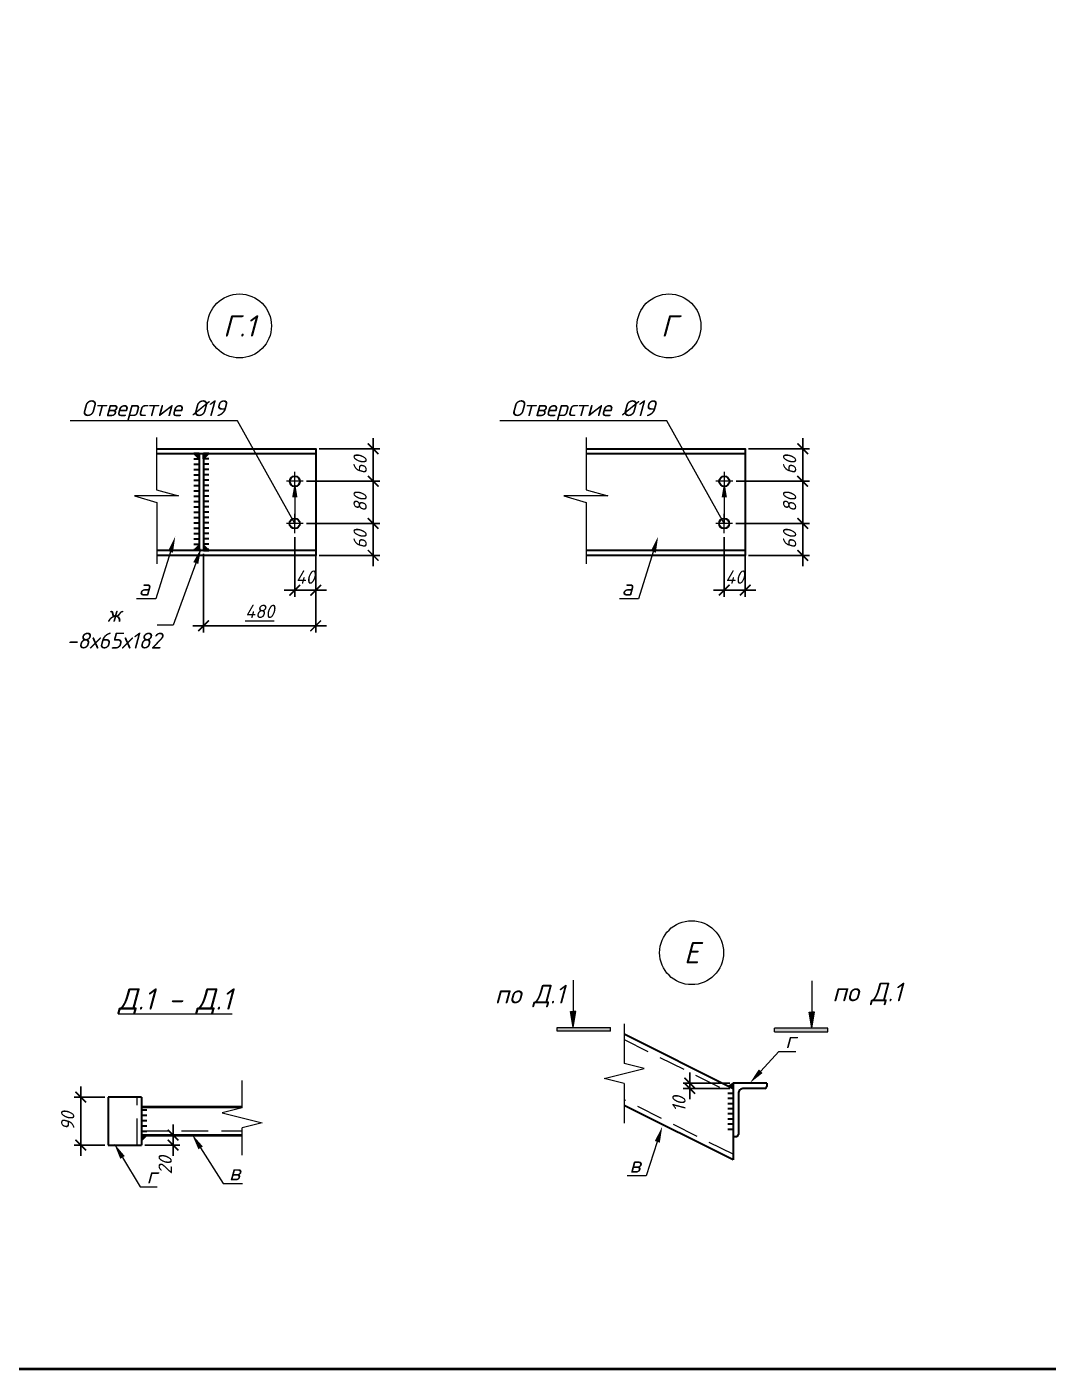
# Model space of a CAD drawing. Header units: millimetres. Extents: x -79646 to 95064, y -231229 to -58107.
# Drawn here: x -43591 to -41676, y -158752 to -156234 of the extents above; entities that cross this region are included whole.
import ezdxf
from ezdxf import colors
from ezdxf.entities.mleader import LeaderData, LeaderLine
from ezdxf.enums import TextEntityAlignment as Align
from ezdxf.math import Vec2, Vec3

# ---------------------------------------------------------------- set-up
doc = ezdxf.new("R2010")
doc.units = ezdxf.units.MM
doc.header["$PDMODE"] = 3
doc.linetypes.add('HIDDEN', pattern=[0.375, 0.25, -0.125])
doc.layers.get('0').update_dxf_attribs({"lineweight": 5})
doc.layers.get('Defpoints').update_dxf_attribs({"lineweight": 0})
for name, color, linetype, lineweight in [('#Cварка', 96, 'Continuous', 30), ('#Dimensions', 7, 'Continuous', 9), ('#Выноски', 7, 'Continuous', 15), ('k_ Металл', 1, 'Continuous', 30), ('k_ Металл_вид', 1, 'Continuous', 18), ('Тонкие линии', 7, 'Continuous', 13)]:
    doc.layers.add(name, color=color, linetype=linetype, lineweight=lineweight)
doc.layers.add('NoPrint', color=18, linetype='Continuous', plot=False)
doc.styles.add('ESKDW', font='eskdw.shx', dxfattribs={"oblique": 15})
doc.styles.get("Standard").update_dxf_attribs({"font": 'arial.ttf'})
doc.styles.add('STEP PR', font='isocpeui.ttf')
doc.dimstyles.new('SPDS', dxfattribs={"dimscale": 50, "dimtxt": 2.5, "dimasz": 2, "dimexe": 1.25, "dimexo": 0.625, "dimtad": 1, "dimdec": 0, "dimrnd": 0.001, "dimtxsty": 'ESKDW', "dimblk": 'ARCHTICK', "dimcen": 2.5, "dimdle": 2, "dimclrd": 256, "dimclre": 256, "dimclrt": 7, "dimadec": 0, "dimazin": 2, "dimtfac": 0.75, "dimtdec": 0, "dimtmove": 1, "dimatfit": 3, "dimfxl": 1, "dimtolj": 1, "dimarcsym": 1})

# ---------------------------------------------------------------- blocks, each defined once
blk = doc.blocks.new('_ArchTick')
at = {"color": 0, "linetype": 'ByBlock', "const_width": 0.15}
blk.add_lwpolyline([(-0.5, -0.5), (0.5, 0.5)], dxfattribs=at)
blk = doc.blocks.new('*D480')
at = {"layer": '#Dimensions', "lineweight": -2, "transparency": 16777216}
for p, q in [((-42238, -157025.4), (-42124, -157025.4)), ((-42136.5, -157005.4), (-42136.5, -157106.4)), ((-42261.4, -157086.4), (-42124, -157086.4))]:
    blk.add_line(p, q, dxfattribs=at)
at = {"layer": 'Defpoints', "color": 0, "lineweight": 0, "transparency": 16777216}
for p in [(-42244.2, -157025.4), (-42267.6, -157086.4), (-42136.5, -157086.4)]:
    blk.add_point(p, dxfattribs=at)
at = {"layer": '#Dimensions', "lineweight": -2, "transparency": 16777216, "xscale": 20, "yscale": 20, "zscale": 20}
for p, rotation in [((-42136.5, -157025.4), 90), ((-42136.5, -157086.4), 270)]:
    blk.add_blockref('_ArchTick', p, dxfattribs=dict(at, rotation=rotation))
at = {"layer": '#Dimensions', "transparency": 16777216, "insert": (-42161, -157055.9), "char_height": 25, "attachment_point": 5, "rotation": 90, "style": 'STEP PR'}
blk.add_mtext('\\A1;60', dxfattribs=at)
blk = doc.blocks.new('*D481')
at = {"layer": '#Dimensions', "lineweight": -2, "transparency": 16777216}
for p, q in [((-42136.5, -157066.4), (-42136.5, -157185.4)), ((-42261.4, -157086.4), (-42124, -157086.4)), ((-42261.7, -157165.4), (-42124, -157165.4))]:
    blk.add_line(p, q, dxfattribs=at)
at = {"layer": 'Defpoints', "color": 0, "lineweight": 0, "transparency": 16777216}
for p in [(-42267.6, -157086.4), (-42267.9, -157165.4), (-42136.5, -157165.4)]:
    blk.add_point(p, dxfattribs=at)
at = {"layer": '#Dimensions', "lineweight": -2, "transparency": 16777216, "xscale": 20, "yscale": 20, "zscale": 20}
for p, rotation in [((-42136.5, -157086.4), 90), ((-42136.5, -157165.4), 270)]:
    blk.add_blockref('_ArchTick', p, dxfattribs=dict(at, rotation=rotation))
at = {"layer": '#Dimensions', "transparency": 16777216, "insert": (-42161, -157125.9), "char_height": 25, "attachment_point": 5, "rotation": 90, "style": 'STEP PR'}
blk.add_mtext('\\A1;80', dxfattribs=at)
blk = doc.blocks.new('*D482')
at = {"layer": '#Dimensions', "lineweight": -2, "transparency": 16777216}
for p, q in [((-42136.5, -157145.4), (-42136.5, -157245.4)), ((-42261.7, -157165.4), (-42124, -157165.4)), ((-42238, -157225.4), (-42124, -157225.4))]:
    blk.add_line(p, q, dxfattribs=at)
at = {"layer": 'Defpoints', "color": 0, "lineweight": 0, "transparency": 16777216}
for p in [(-42267.9, -157165.4), (-42244.2, -157225.4), (-42136.5, -157225.4)]:
    blk.add_point(p, dxfattribs=at)
at = {"layer": '#Dimensions', "lineweight": -2, "transparency": 16777216, "xscale": 20, "yscale": 20, "zscale": 20}
for p, rotation in [((-42136.5, -157165.4), 90), ((-42136.5, -157225.4), 270)]:
    blk.add_blockref('_ArchTick', p, dxfattribs=dict(at, rotation=rotation))
at = {"layer": '#Dimensions', "transparency": 16777216, "insert": (-42161, -157195.4), "char_height": 25, "attachment_point": 5, "rotation": 90, "style": 'STEP PR'}
blk.add_mtext('\\A1;60', dxfattribs=at)
blk = doc.blocks.new('*D483')
at = {"layer": '#Dimensions', "lineweight": -2, "transparency": 16777216}
for p, q in [((-42283.7, -157191), (-42283.7, -157303.1)), ((-42244.2, -157191), (-42244.2, -157303.1)), ((-42303.7, -157290.6), (-42224.2, -157290.6))]:
    blk.add_line(p, q, dxfattribs=at)
at = {"layer": 'Defpoints', "color": 0, "lineweight": 0, "transparency": 16777216}
for p in [(-42283.7, -157184.8), (-42244.2, -157184.8), (-42244.2, -157290.6)]:
    blk.add_point(p, dxfattribs=at)
at = {"layer": '#Dimensions', "lineweight": -2, "transparency": 16777216, "xscale": 20, "yscale": 20, "zscale": 20, "rotation": 180}
blk.add_blockref('_ArchTick', (-42283.7, -157290.6), dxfattribs=at)
at = {"layer": '#Dimensions', "lineweight": -2, "transparency": 16777216, "xscale": 20, "yscale": 20, "zscale": 20}
blk.add_blockref('_ArchTick', (-42244.2, -157290.6), dxfattribs=at)
at = {"layer": '#Dimensions', "transparency": 16777216, "insert": (-42264, -157266.1), "char_height": 25, "attachment_point": 5, "style": 'STEP PR'}
blk.add_mtext('\\A1;40', dxfattribs=at)
blk = doc.blocks.new('*U115')
at = {"color": 0, "linetype": 'ByBlock', "lineweight": -2}
blk.add_circle((0, 0), 6, dxfattribs=at)
blk.add_attdef('Узел', text='', height=4, dxfattribs=at).set_placement((0, 0), align=Align.MIDDLE_CENTER)
blk = doc.blocks.new('*U118')
at = {"color": 0, "linetype": 'ByBlock', "lineweight": -2}
for p, q in [((2.486, 0), (2.799, 1.25)), ((2.799, 1.25), (3.424, -1.25)), ((2.486, 0), (0, 0)), ((3.424, -1.25), (3.736, 0)), ((6.222, 0), (3.736, 0))]:
    blk.add_line(p, q, dxfattribs=at)
blk = doc.blocks.new('*U260')
at = {"color": 0, "linetype": 'ByBlock', "lineweight": -2}
for p, q in [((-10, 20), (-10, 96.7)), ((0, 100), (-6.7, 100)), ((0, 0), (0, 100)), ((-63, 0), (-63, 6.7)), ((-63, 0), (0, 0)), ((-59.7, 10), (-20, 10))]:
    blk.add_line(p, q, dxfattribs=at)
for centre, radius, start, end in [((-6.7, 96.7), 3.3, 89.045, 179.9778), ((-59.7, 6.7), 3.3, 90, 180), ((-20, 20), 10, 270, 0)]:
    blk.add_arc(centre, radius, start, end, dxfattribs=at)
blk = doc.blocks.new('*U130')
at = {"color": 0, "lineweight": -2}
for p, q in [((0, -9.6), (10, -9.6)), ((0, -19.2), (10, -19.2)), ((0, -28.8), (10, -28.8)), ((0, -38.4), (10, -38.4)), ((0, -48), (10, -48)), ((0, -57.6), (10, -57.6)), ((0, -67.3), (10, -67.3)), ((0, -76.9), (10, -76.9))]:
    blk.add_line(p, q, dxfattribs=at)
blk = doc.blocks.new('*D486')
at = {"layer": '#Dimensions', "lineweight": -2, "transparency": 16777216}
for p, q in [((-42348.3, -158215), (-42348.3, -158195)), ((-42273.2, -158215), (-42360.8, -158215)), ((-42273.2, -158225), (-42360.8, -158225)), ((-42348.3, -158215), (-42348.3, -158225)), ((-42348.3, -158225), (-42348.3, -158245))]:
    blk.add_line(p, q, dxfattribs=at)
at = {"layer": 'Defpoints', "color": 0, "lineweight": 0, "transparency": 16777216}
for p in [(-42348.3, -158225), (-42267, -158215), (-42267, -158225)]:
    blk.add_point(p, dxfattribs=at)
at = {"layer": '#Dimensions', "lineweight": -2, "transparency": 16777216, "xscale": 20, "yscale": 20, "zscale": 20}
for p, rotation in [((-42348.3, -158215), 270), ((-42348.3, -158225), 90)]:
    blk.add_blockref('_ArchTick', p, dxfattribs=dict(at, rotation=rotation))
at = {"layer": '#Dimensions', "transparency": 16777216, "insert": (-42368.5, -158254.7), "char_height": 25, "attachment_point": 5, "rotation": 90, "style": 'STEP PR'}
blk.add_mtext('\\A1;10', dxfattribs=at)
blk = doc.blocks.new('*U262')
at = {"color": 0, "linetype": 'ByBlock', "lineweight": -2}
for p, q in [((1.711, 0), (2.023, 1.25)), ((2.023, 1.25), (2.648, -1.25)), ((1.711, 0), (0, 0)), ((2.648, -1.25), (2.961, 0)), ((4.671, 0), (2.961, 0))]:
    blk.add_line(p, q, dxfattribs=at)
blk = doc.blocks.new('*D487')
at = {"layer": '#Dimensions', "lineweight": -2, "transparency": 16777216}
for p, q in [((-43317.1, -158312.6), (-43317.1, -158292.6)), ((-43369.9, -158312.6), (-43304.6, -158312.6)), ((-43369.9, -158331.6), (-43304.6, -158331.6)), ((-43317.1, -158331.6), (-43317.1, -158312.6)), ((-43317.1, -158331.6), (-43317.1, -158351.6))]:
    blk.add_line(p, q, dxfattribs=at)
at = {"layer": 'Defpoints', "color": 0, "lineweight": 0, "transparency": 16777216}
for p in [(-43376.2, -158312.6), (-43376.2, -158331.6), (-43317.1, -158312.6)]:
    blk.add_point(p, dxfattribs=at)
at = {"layer": '#Dimensions', "lineweight": -2, "transparency": 16777216, "xscale": 20, "yscale": 20, "zscale": 20}
for p, rotation in [((-43317.1, -158312.6), 270), ((-43317.1, -158331.6), 90)]:
    blk.add_blockref('_ArchTick', p, dxfattribs=dict(at, rotation=rotation))
at = {"layer": '#Dimensions', "transparency": 16777216, "insert": (-43332, -158369.4), "char_height": 25, "attachment_point": 5, "rotation": 90, "style": 'STEP PR'}
blk.add_mtext('\\A1;20', dxfattribs=at)
blk = doc.blocks.new('*D488')
at = {"layer": '#Dimensions', "lineweight": -2, "transparency": 16777216}
for p, q in [((-43490.3, -158351.6), (-43490.3, -158221.6)), ((-43445.4, -158241.6), (-43502.8, -158241.6)), ((-43445.4, -158331.6), (-43502.8, -158331.6))]:
    blk.add_line(p, q, dxfattribs=at)
at = {"layer": 'Defpoints', "color": 0, "lineweight": 0, "transparency": 16777216}
for p in [(-43490.3, -158241.6), (-43439.2, -158241.6), (-43439.2, -158331.6)]:
    blk.add_point(p, dxfattribs=at)
at = {"layer": '#Dimensions', "lineweight": -2, "transparency": 16777216, "xscale": 20, "yscale": 20, "zscale": 20}
for p, rotation in [((-43490.3, -158241.6), 90), ((-43490.3, -158331.6), 270)]:
    blk.add_blockref('_ArchTick', p, dxfattribs=dict(at, rotation=rotation))
at = {"layer": '#Dimensions', "transparency": 16777216, "insert": (-43514.8, -158286.6), "char_height": 25, "attachment_point": 5, "rotation": 90, "style": 'STEP PR'}
blk.add_mtext('\\A1;90', dxfattribs=at)
blk = doc.blocks.new('*U134')
at = {"ltscale": 100}
h = blk.add_hatch(color=256, dxfattribs=at)
h.dxf.hatch_style = 1
h.paths.add_polyline_path([(-85, 1070), (-35, 1070), (15, 1070), (-35, 770)])
h = blk.add_hatch(color=256, dxfattribs=at)
h.dxf.hatch_style = 1
h.paths.add_polyline_path([(665, 700), (665, 770), (-335, 770), (-335, 700)])
at = {"linetype": 'Continuous', "ltscale": 100}
for p, q in [((-85, 1070), (-35, 1070)), ((-35, 770), (-85, 1070)), ((-35, 770), (15, 1070)), ((15, 1070), (-35, 1070)), ((-335, 700), (-335, 770)), ((-335, 770), (665, 770)), ((665, 700), (-335, 700))]:
    blk.add_line(p, q, dxfattribs=at)
at = {"linetype": 'Continuous', "ltscale": 100, "extrusion": (-1, -1e-16, 0), "elevation": 35}
blk.add_lwpolyline([(-1660, 0), (-1070, 0)], dxfattribs=at)
at = {"linetype": 'Continuous', "ltscale": 100}
blk.add_lwpolyline([(665, 700), (665, 770)], dxfattribs=at)
at = {"ltscale": 100, "style": 'STEP PR'}
blk.add_attdef('Nh', text='', height=350, dxfattribs=at).set_placement((-192, 1222), align=Align.RIGHT)
blk = doc.blocks.new('*U492')
at = {"ltscale": 100}
h = blk.add_hatch(color=256, dxfattribs=at)
h.dxf.hatch_style = 1
h.paths.add_polyline_path([(1415, 1070), (1365, 1070), (1315, 1070), (1365, 770)])
h = blk.add_hatch(color=256, dxfattribs=at)
h.dxf.hatch_style = 1
h.paths.add_polyline_path([(1665, 700), (1665, 770), (665, 770), (665, 700)])
at = {"linetype": 'Continuous', "ltscale": 100}
for p, q in [((1365, 770), (1315, 1070)), ((1315, 1070), (1365, 1070)), ((1415, 1070), (1365, 1070)), ((1365, 770), (1415, 1070)), ((1665, 770), (665, 770)), ((1665, 700), (1665, 770)), ((665, 700), (1665, 700))]:
    blk.add_line(p, q, dxfattribs=at)
at = {"linetype": 'Continuous', "ltscale": 100, "extrusion": (1, -1e-16, 0), "elevation": 1365}
blk.add_lwpolyline([(1660, 0), (1070, 0)], dxfattribs=at)
at = {"linetype": 'Continuous', "ltscale": 100}
blk.add_lwpolyline([(665, 700), (665, 770)], dxfattribs=at)
at = {"ltscale": 100, "style": 'STEP PR'}
blk.add_attdef('Nh', text='', height=350, dxfattribs=at).set_placement((1799, 1222), align=Align.RIGHT)
blk = doc.blocks.new('*U496')
for points in [[(0, -0.5), (0, 0.5)], [(1, -0.5), (1, 0.5)], [(2, -0.5), (2, 0.5)], [(3, -0.5), (3, 0.5)], [(4, -0.5), (4, 0.5)]]:
    blk.add_lwpolyline(points)
blk = doc.blocks.new('*D1407')
at = {"layer": '#Dimensions', "lineweight": -2, "transparency": 16777216}
for p, q in [((-43043.4, -157025.4), (-42929.4, -157025.4)), ((-42941.9, -157005.4), (-42941.9, -157106.4)), ((-43066.8, -157086.4), (-42929.4, -157086.4))]:
    blk.add_line(p, q, dxfattribs=at)
at = {"layer": 'Defpoints', "color": 0, "lineweight": 0, "transparency": 16777216}
for p in [(-43049.6, -157025.4), (-43073, -157086.4), (-42941.9, -157086.4)]:
    blk.add_point(p, dxfattribs=at)
at = {"layer": '#Dimensions', "lineweight": -2, "transparency": 16777216, "xscale": 20, "yscale": 20, "zscale": 20}
for p, rotation in [((-42941.9, -157025.4), 90), ((-42941.9, -157086.4), 270)]:
    blk.add_blockref('_ArchTick', p, dxfattribs=dict(at, rotation=rotation))
at = {"layer": '#Dimensions', "transparency": 16777216, "insert": (-42966.4, -157055.9), "char_height": 25, "attachment_point": 5, "rotation": 90, "style": 'STEP PR'}
blk.add_mtext('\\A1;60', dxfattribs=at)
blk = doc.blocks.new('*D1405')
at = {"layer": '#Dimensions', "lineweight": -2, "transparency": 16777216}
for p, q in [((-42941.9, -157066.4), (-42941.9, -157185.4)), ((-43066.8, -157086.4), (-42929.4, -157086.4)), ((-43067.1, -157165.4), (-42929.4, -157165.4))]:
    blk.add_line(p, q, dxfattribs=at)
at = {"layer": 'Defpoints', "color": 0, "lineweight": 0, "transparency": 16777216}
for p in [(-43073, -157086.4), (-43073.3, -157165.4), (-42941.9, -157165.4)]:
    blk.add_point(p, dxfattribs=at)
at = {"layer": '#Dimensions', "lineweight": -2, "transparency": 16777216, "xscale": 20, "yscale": 20, "zscale": 20}
for p, rotation in [((-42941.9, -157086.4), 90), ((-42941.9, -157165.4), 270)]:
    blk.add_blockref('_ArchTick', p, dxfattribs=dict(at, rotation=rotation))
at = {"layer": '#Dimensions', "transparency": 16777216, "insert": (-42966.4, -157125.9), "char_height": 25, "attachment_point": 5, "rotation": 90, "style": 'STEP PR'}
blk.add_mtext('\\A1;80', dxfattribs=at)
blk = doc.blocks.new('*D1408')
at = {"layer": '#Dimensions', "lineweight": -2, "transparency": 16777216}
for p, q in [((-42941.9, -157145.4), (-42941.9, -157245.4)), ((-43067.1, -157165.4), (-42929.4, -157165.4)), ((-43043.4, -157225.4), (-42929.4, -157225.4))]:
    blk.add_line(p, q, dxfattribs=at)
at = {"layer": 'Defpoints', "color": 0, "lineweight": 0, "transparency": 16777216}
for p in [(-43073.3, -157165.4), (-43049.6, -157225.4), (-42941.9, -157225.4)]:
    blk.add_point(p, dxfattribs=at)
at = {"layer": '#Dimensions', "lineweight": -2, "transparency": 16777216, "xscale": 20, "yscale": 20, "zscale": 20}
for p, rotation in [((-42941.9, -157165.4), 90), ((-42941.9, -157225.4), 270)]:
    blk.add_blockref('_ArchTick', p, dxfattribs=dict(at, rotation=rotation))
at = {"layer": '#Dimensions', "transparency": 16777216, "insert": (-42966.4, -157195.4), "char_height": 25, "attachment_point": 5, "rotation": 90, "style": 'STEP PR'}
blk.add_mtext('\\A1;60', dxfattribs=at)
blk = doc.blocks.new('*D1406')
at = {"layer": '#Dimensions', "lineweight": -2, "transparency": 16777216}
for p, q in [((-43089, -157191), (-43089, -157303.1)), ((-43049.6, -157191), (-43049.6, -157303.1)), ((-43109, -157290.6), (-43029.6, -157290.6))]:
    blk.add_line(p, q, dxfattribs=at)
at = {"layer": 'Defpoints', "color": 0, "lineweight": 0, "transparency": 16777216}
for p in [(-43089, -157184.8), (-43049.6, -157184.8), (-43049.6, -157290.6)]:
    blk.add_point(p, dxfattribs=at)
at = {"layer": '#Dimensions', "lineweight": -2, "transparency": 16777216, "xscale": 20, "yscale": 20, "zscale": 20, "rotation": 180}
blk.add_blockref('_ArchTick', (-43089, -157290.6), dxfattribs=at)
at = {"layer": '#Dimensions', "lineweight": -2, "transparency": 16777216, "xscale": 20, "yscale": 20, "zscale": 20}
blk.add_blockref('_ArchTick', (-43049.6, -157290.6), dxfattribs=at)
at = {"layer": '#Dimensions', "transparency": 16777216, "insert": (-43069.3, -157266.1), "char_height": 25, "attachment_point": 5, "style": 'STEP PR'}
blk.add_mtext('\\A1;40', dxfattribs=at)
blk = doc.blocks.new('*U548')
for points in [[(0, -0.5), (0, 0.5)], [(1, -0.5), (1, 0.5)], [(2, -0.5), (2, 0.5)], [(3, -0.5), (3, 0.5)], [(4, -0.5), (4, 0.5)], [(5, -0.5), (5, 0.5)], [(6, -0.5), (6, 0.5)], [(7, -0.5), (7, 0.5)], [(8, -0.5), (8, 0.5)], [(9, -0.5), (9, 0.5)], [(10, -0.5), (10, 0.5)], [(11, -0.5), (11, 0.5)], [(12, -0.5), (12, 0.5)], [(13, -0.5), (13, 0.5)], [(14, -0.5), (14, 0.5)], [(15, -0.5), (15, 0.5)], [(16, -0.5), (16, 0.5)], [(17, -0.5), (17, 0.5)], [(18, -0.5), (18, 0.5)]]:
    blk.add_lwpolyline(points)
blk = doc.blocks.new('*D1409')
at = {"layer": '#Dimensions', "lineweight": -2, "transparency": 16777216}
for p, q in [((-43260, -157222.7), (-43260, -157369.9)), ((-43049.7, -157221.5), (-43049.7, -157369.9)), ((-43280, -157357.4), (-43029.7, -157357.4))]:
    blk.add_line(p, q, dxfattribs=at)
at = {"layer": 'Defpoints', "color": 0, "lineweight": 0, "transparency": 16777216}
for p in [(-43260, -157216.4), (-43049.7, -157215.3), (-43049.7, -157357.4)]:
    blk.add_point(p, dxfattribs=at)
at = {"layer": '#Dimensions', "lineweight": -2, "transparency": 16777216, "xscale": 20, "yscale": 20, "zscale": 20, "rotation": 180}
blk.add_blockref('_ArchTick', (-43260, -157357.4), dxfattribs=at)
at = {"layer": '#Dimensions', "lineweight": -2, "transparency": 16777216, "xscale": 20, "yscale": 20, "zscale": 20}
blk.add_blockref('_ArchTick', (-43049.7, -157357.4), dxfattribs=at)
at = {"layer": '#Dimensions', "transparency": 16777216, "insert": (-43154.8, -157330.4), "char_height": 25, "attachment_point": 5, "style": 'STEP PR'}
blk.add_mtext('\\A1;\\L480', dxfattribs=at)

msp = doc.modelspace()

# ---------------------------------------------------------------- hatches: boundary and pattern name
at = {"layer": '#Cварка'}
h = msp.add_hatch(color=256, dxfattribs=at)
h.dxf.hatch_style = 1
h.paths.add_polyline_path([(-43277.98235, -157034.43269), (-43267.97107, -157034.43269), (-43267.97107, -157044.43269)])
h = msp.add_hatch(color=256, dxfattribs=at)
h.dxf.hatch_style = 1
h.paths.add_polyline_path([(-43249.95979, -157034.43269), (-43259.97107, -157034.43269), (-43259.97107, -157044.43269)])
h = msp.add_hatch(color=256, dxfattribs=at)
h.dxf.hatch_style = 1
h.paths.add_polyline_path([(-43277.98235, -157216.43269), (-43267.97107, -157216.43269), (-43267.97107, -157206.43269)])
h = msp.add_hatch(color=256, dxfattribs=at)
h.dxf.hatch_style = 1
h.paths.add_polyline_path([(-43249.95979, -157216.43269), (-43259.97107, -157216.43269), (-43259.97107, -157206.43269)])
at = {"layer": '#Cварка', "ltscale": 10}
h = msp.add_hatch(color=256, dxfattribs=at)
h.dxf.hatch_style = 1
h.paths.add_polyline_path([(-42266.97762, -158215.0153), (-42274.6873, -158221.16046), (-42266.97762, -158225.0153)])
at = {"layer": '#Cварка'}
h = msp.add_hatch(color=256, dxfattribs=at)
h.dxf.hatch_style = 1
h.paths.add_polyline_path([(-43366.15179, -158312.60946), (-43376.15179, -158312.60946), (-43376.15179, -158322.60946)])

# ---------------------------------------------------------------- linework, layer by layer
msp.add_line((-43366.15179, -158312.60946), (-43376.15179, -158322.60946), dxfattribs=at)
for points in [[(-43267.97107, -157044.43269), (-43277.98235, -157034.43269)], [(-43259.97107, -157044.43269), (-43249.95979, -157034.43269)], [(-43267.97107, -157206.43269), (-43277.98235, -157216.43269)], [(-43259.97107, -157206.43269), (-43249.95979, -157216.43269)]]:
    msp.add_lwpolyline(points, dxfattribs=at)
for points in [[(-43267.97107, -157034.43269), (-43277.98235, -157034.43269), (-43267.97107, -157044.43269)], [(-43259.97107, -157034.43269), (-43249.95979, -157034.43269), (-43259.97107, -157044.43269)], [(-43267.97107, -157216.43269), (-43277.98235, -157216.43269), (-43267.97107, -157206.43269)], [(-43259.97107, -157216.43269), (-43249.95979, -157216.43269), (-43259.97107, -157206.43269)]]:
    msp.add_lwpolyline(points, close=True, dxfattribs=at)
at = {"layer": '#Cварка', "extrusion": (0.707107, -0.707107, 0), "elevation": 81279.4197}
msp.add_lwpolyline([(-142608.41971, 0), (-142622.56184, 0)], dxfattribs=at)
at = {"lineweight": 5, "ltscale": 100}
for p, q in [((-43088.74265, -157104.40046), (-43088.74265, -157068.35293)), ((-42283.3696, -157104.40046), (-42283.3696, -157068.35293)), ((-43073.00897, -157086.43284), (-43104.47664, -157086.43284)), ((-42267.63592, -157086.43284), (-42299.1036, -157086.43284)), ((-43089.04606, -157183.40015), (-43089.04606, -157147.35262)), ((-42283.67301, -157183.40015), (-42283.67301, -157147.35262)), ((-43073.31237, -157165.43253), (-43104.78005, -157165.43253)), ((-42267.93933, -157165.43253), (-42299.407, -157165.43253))]:
    msp.add_line(p, q, dxfattribs=at)
at = {"color": 3, "lineweight": 40}
msp.add_lwpolyline([(-45220.07569, -153909.81234), (-40236.90428, -153909.81234), (-40236.90428, -158751.69814), (-45220.07569, -158751.69814)], close=True, dxfattribs=at)
msp.add_lwpolyline([(-42266.97762, -158215.0153), (-42274.6873, -158221.16046)])
at = {"layer": 'k_ Металл', "lineweight": 30, "ltscale": 2.5}
for p, q in [((-43376.15179, -158241.60946), (-43439.15179, -158241.60946)), ((-43439.15179, -158241.60946), (-43439.15179, -158331.60946)), ((-43376.15179, -158241.60946), (-43376.15179, -158331.60946)), ((-43439.15179, -158331.60946), (-43376.15179, -158331.60946))]:
    msp.add_line(p, q, dxfattribs=at)
at = {"layer": 'k_ Металл', "lineweight": 40, "ltscale": 75}
for p, q in [((-43187.84552, -158260.60946), (-43376.15179, -158260.60946)), ((-43376.15179, -158312.60946), (-43187.47091, -158312.60946))]:
    msp.add_line(p, q, dxfattribs=at)
at = {"layer": 'k_ Металл', "ltscale": 4}
msp.add_line((-43361.15179, -158312.60946), (-43266.76359, -158312.60946), dxfattribs=at)
at = {"layer": 'k_ Металл', "lineweight": 30}
for points in [[(-43347.99501, -157025.43269), (-43049.61893, -157025.43269), (-43049.61893, -157225.43269)], [(-42542.62196, -157025.43269), (-42244.24588, -157025.43269), (-42244.24588, -157225.43269)], [(-43347.99501, -157034.43269), (-43049.61893, -157034.43269)], [(-43267.97107, -157034.43269), (-43267.97107, -157216.43269)], [(-43259.97107, -157034.43269), (-43259.97107, -157216.43269)], [(-42542.62196, -157034.43269), (-42244.24588, -157034.43269)], [(-43049.64777, -157205.09327), (-43049.65233, -157225.43269), (-43347.93225, -157225.43269)], [(-43049.65031, -157216.43269), (-43347.93225, -157216.43269)], [(-42244.27472, -157205.09327), (-42244.27928, -157225.43269), (-42542.55921, -157225.43269)], [(-42244.27726, -157216.43269), (-42542.55921, -157216.43269)]]:
    msp.add_lwpolyline(points, dxfattribs=at)
at = {"layer": 'k_ Металл'}
for points in [[(-42471.38989, -158122.80916), (-42266.97762, -158225.0153)], [(-42266.97762, -158225.0153), (-42266.97762, -158359.17937)], [(-42266.97762, -158359.17937), (-42471.38989, -158256.97324)]]:
    msp.add_lwpolyline(points, dxfattribs=at)
for centre in [(-43088.79946, -157086.48764), (-42283.42641, -157086.48764), (-43089.10287, -157165.48733), (-42283.72982, -157165.48733)]:
    msp.add_circle(centre, 9.58333, dxfattribs=at)
at = {"layer": 'k_ Металл_вид', "linetype": 'HIDDEN', "ltscale": 200}
for p, q in [((-43384.38943, -158331.60946), (-43384.38943, -158241.60946)), ((-43376.15179, -158304.98944), (-43188.32502, -158304.98944))]:
    msp.add_line(p, q, dxfattribs=at)
for points in [[(-42471.38989, -158133.32999), (-42266.97762, -158235.53612)], [(-42266.97762, -158348.65854), (-42471.38989, -158246.45241)]]:
    msp.add_lwpolyline(points, dxfattribs=at)
at = {"layer": 'NoPrint', "color": 5, "lineweight": 0}
msp.add_lwpolyline([(-43267.97107, -157034.43269), (-43259.97107, -157034.43269)], dxfattribs=at)
at = {"layer": 'Тонкие линии', "ltscale": 500}
for points in [[(-43347.99501, -157004.47839), (-43347.99501, -157102.19096), (-43307.10325, -157113.90739), (-43389.60627, -157113.90739), (-43347.93225, -157126.28885), (-43347.93225, -157241.2601)], [(-42542.62196, -157004.47839), (-42542.62196, -157102.19096), (-42501.7302, -157113.90739), (-42584.23322, -157113.90739), (-42542.55921, -157126.28885), (-42542.55921, -157241.2601)]]:
    msp.add_lwpolyline(points, dxfattribs=at)

# ---------------------------------------------------------------- block references
at = {"layer": '#Cварка'}
for name, p, xscale, yscale, zscale, rotation in [('*U548', (-43272.97107, -157034.43269), 9.999999999999998, 9.999999999999998, 9.999999999999998, 270), ('*U548', (-43254.97107, -157034.43269), -9.999999999999998, 10, 10, 90), ('*U496', (-43371.15179, -158306.01851), 10, 10, 10, 89.9999999999965)]:
    msp.add_blockref(name, p, dxfattribs=dict(at, xscale=xscale, yscale=yscale, zscale=zscale, rotation=rotation))
at = {"layer": '#Cварка', "xscale": -1}
msp.add_blockref('*U130', (-42266.97762, -158225.0153), dxfattribs=at)
at = {"layer": '#Dimensions'}
ref = msp.add_blockref('*U115', (-43192.66578, -156794.94389), dxfattribs=dict(at, xscale=10, yscale=10, zscale=10))
ref.add_attrib('Узел', 'Г.1', dxfattribs={"layer": '0', "color": 0, "linetype": 'ByBlock', "lineweight": -2, "height": 40, "style": 'STEP PR'}).set_placement((-43192.66578, -156794.94389), align=Align.MIDDLE_CENTER)
ref = msp.add_blockref('*U115', (-42387.29273, -156794.94389), dxfattribs=dict(at, xscale=10, yscale=10, zscale=10))
ref.add_attrib('Узел', 'Г', dxfattribs={"layer": '0', "color": 0, "linetype": 'ByBlock', "lineweight": -2, "height": 40, "style": 'STEP PR'}).set_placement((-42387.29273, -156794.94389), align=Align.MIDDLE_CENTER)
ref = msp.add_blockref('*U115', (-42344.74903, -157970.54391), dxfattribs=dict(at, xscale=10, yscale=10, zscale=10))
ref.add_attrib('Узел', 'Е', dxfattribs={"layer": '0', "color": 0, "linetype": 'ByBlock', "lineweight": -2, "height": 40, "style": 'STEP PR'}).set_placement((-42344.74903, -157970.54391), align=Align.MIDDLE_CENTER)
at = {"xscale": 0.1, "yscale": 0.1, "zscale": 0.1}
msp.add_blockref('*U134', (-42563.63266, -158187.98993), dxfattribs=at).add_auto_attribs({'Nh': 'по Д.1'})
ref = msp.add_blockref('*U492', (-42255.68739, -158189.2618), dxfattribs=dict(xscale=0.1, yscale=0.1, zscale=0.1))
ref.add_attrib('Nh', 'по Д.1', dxfattribs={"ltscale": 100, "height": 35, "style": 'STEP PR'}).set_placement((-41949.71173, -158061.82839), align=Align.RIGHT)
at = {"yscale": -30, "zscale": -30, "rotation": 270}
for name, p, xscale in [('*U118', (-42471.38989, -158290.37895), -30), ('*U262', (-43187.47091, -158210.35946), 30)]:
    msp.add_blockref(name, p, dxfattribs=dict(at, xscale=xscale))
at = {"layer": 'k_ Металл', "rotation": 180}
msp.add_blockref('*U260', (-42266.97762, -158215.0153), dxfattribs=at)

# ---------------------------------------------------------------- texts
at = {"layer": '#Dimensions', "style": 'STEP PR'}
msp.add_text('%%uД.1 - Д.1', height=40, dxfattribs=at).set_placement((-43313.04118, -158077.42786), align=Align.CENTER)

# ---------------------------------------------------------------- dimensions: what is measured, and where the dimension line sits
at = {"layer": '#Dimensions'}
for base, p1, p2, angle, override, picture, middle in [((-42941.87921, -157086.43284), (-43049.61893, -157025.43269), (-43073.00897, -157086.43284), 90, {"dimscale": 10, "dimgap": 1.2, "dimrnd": 5, "dimtxsty": 'STEP PR', "dimblk1": 'ArchTick', "dimblk2": 'ArchTick', "dimsah": 1, "dimclrt": 256}, '*D1407', (-42941.87921, -157055.93276)), ((-42136.50616, -157086.43284), (-42244.24588, -157025.43269), (-42267.63592, -157086.43284), 90, {"dimscale": 10, "dimgap": 1.2, "dimrnd": 5, "dimtxsty": 'STEP PR', "dimblk1": 'ArchTick', "dimblk2": 'ArchTick', "dimsah": 1, "dimclrt": 256}, '*D480', (-42136.50616, -157055.93276)), ((-42348.2765, -158225.0153), (-42266.97762, -158215.0153), (-42266.97762, -158225.0153), 90, {"dimscale": 10, "dimgap": 1.2, "dimrnd": 1, "dimtxsty": 'STEP PR', "dimblk1": 'ArchTick', "dimblk2": 'ArchTick', "dimsah": 1, "dimclrt": 256}, '*D486', (-42344.04786, -158254.68598)), ((-43317.14361, -158312.60946), (-43376.15179, -158331.60946), (-43376.15179, -158312.60946), 270, {"dimscale": 10, "dimgap": 1.2, "dimrnd": 5, "dimtxsty": 'STEP PR', "dimblk1": 'ArchTick', "dimblk2": 'ArchTick', "dimsah": 1, "dimclrt": 256}, '*D487', (-43307.47894, -158369.44841))]:
    dim = msp.add_linear_dim(base=base, p1=p1, p2=p2, angle=angle, dimstyle='SPDS', override=override, dxfattribs=at)
    dim.commit()
    dim.dimension.update_dxf_attribs({"geometry": picture, "text_midpoint": middle, "dimtype": 160})
for base, p1, p2, angle, override, picture, middle in [((-42941.87921, -157165.43253), (-43073.00897, -157086.43284), (-43073.31237, -157165.43253), 90, {"dimscale": 10, "dimgap": 1.2, "dimrnd": 5, "dimtxsty": 'STEP PR', "dimblk1": 'ArchTick', "dimblk2": 'ArchTick', "dimsah": 1, "dimclrt": 256}, '*D1405', (-42966.37921, -157125.93269)), ((-42136.50616, -157165.43253), (-42267.63592, -157086.43284), (-42267.93933, -157165.43253), 90, {"dimscale": 10, "dimgap": 1.2, "dimrnd": 5, "dimtxsty": 'STEP PR', "dimblk1": 'ArchTick', "dimblk2": 'ArchTick', "dimsah": 1, "dimclrt": 256}, '*D481', (-42161.00616, -157125.93269)), ((-42941.87921, -157225.43269), (-43073.31237, -157165.43253), (-43049.61893, -157225.43269), 90, {"dimscale": 10, "dimgap": 1.2, "dimrnd": 5, "dimtxsty": 'STEP PR', "dimblk1": 'ArchTick', "dimblk2": 'ArchTick', "dimsah": 1, "dimclrt": 256}, '*D1408', (-42966.37921, -157195.43261)), ((-42136.50616, -157225.43269), (-42267.93933, -157165.43253), (-42244.24588, -157225.43269), 90, {"dimscale": 10, "dimgap": 1.2, "dimrnd": 5, "dimtxsty": 'STEP PR', "dimblk1": 'ArchTick', "dimblk2": 'ArchTick', "dimsah": 1, "dimclrt": 256}, '*D482', (-42161.00616, -157195.43261)), ((-43490.29181, -158241.60946), (-43439.15179, -158331.60946), (-43439.15179, -158241.60946), 270, {"dimscale": 10, "dimgap": 1.2, "dimrnd": 1, "dimtxsty": 'STEP PR', "dimblk1": 'ArchTick', "dimblk2": 'ArchTick', "dimsah": 1, "dimclrt": 256}, '*D488', (-43514.79181, -158286.60946))]:
    dim = msp.add_linear_dim(base=base, p1=p1, p2=p2, angle=angle, dimstyle='SPDS', override=override, dxfattribs=at)
    dim.commit()
    dim.dimension.update_dxf_attribs({"geometry": picture, "text_midpoint": middle})
for base, p1, p2, picture, middle in [((-43049.61893, -157290.58355), (-43089.04606, -157184.79041), (-43049.61893, -157184.79041), '*D1406', (-43069.33249, -157290.58355)), ((-42244.24588, -157290.58355), (-42283.67301, -157184.79041), (-42244.24588, -157184.79041), '*D483', (-42263.95945, -157290.58355))]:
    dim = msp.add_linear_dim(base=base, p1=p1, p2=p2, dimstyle='SPDS', override={"dimscale": 10, "dimgap": 1.2, "dimrnd": 5, "dimtxsty": 'STEP PR', "dimblk1": 'ArchTick', "dimblk2": 'ArchTick', "dimsah": 1, "dimclrt": 256}, dxfattribs=at)
    dim.commit()
    dim.dimension.update_dxf_attribs({"geometry": picture, "text_midpoint": middle, "dimtype": 160})
dim = msp.add_linear_dim(base=(-43049.65005, -157357.39919), p1=(-43259.97107, -157216.43269), p2=(-43049.65005, -157215.26298), text='%%u480', dimstyle='SPDS', override={"dimscale": 10, "dimgap": 1.2, "dimrnd": 5, "dimtxsty": 'STEP PR', "dimblk1": 'ArchTick', "dimblk2": 'ArchTick', "dimsah": 1, "dimclrt": 256}, dxfattribs=at)
dim.commit()
dim.dimension.update_dxf_attribs({"geometry": '*D1409', "text_midpoint": (-43154.81056, -157330.39919)})

# ---------------------------------------------------------------- leaders
at = {"layer": '#Выноски'}
ml = msp.add_multileader_mtext('Standard', dxfattribs=at)
ml.set_content('Отверстие %%C19', color=256, style='STEP PR')
ml.set_leader_properties(color=256, linetype='ByLayer', lineweight=-1)
ml.build(insert=Vec2(0, 0))
ml.multileader.update_dxf_attribs({"text_left_attachment_type": 6, "text_right_attachment_type": 6, "dogleg_length": 0, "arrow_head_size": 30, "scale": 0.1})
ctx = ml.context
ctx.base_point, ctx.scale, ctx.char_height, ctx.arrow_head_size, ctx.landing_gap_size, ctx.plane_origin = Vec3(-43511.12445, -156973.29662), 0.1, 30, 30, 12.5, Vec3(-43200.44521, -157119.86712)
ctx.left_attachment, ctx.right_attachment, ctx.text_align_type = 6, 6, 1
notes = []
notes.append((ctx, [(0, (1, 1, 0), (-43196.41991, -156973.29662), (-1, 0), 0, [(1, [(-43088.74281, -157086.43284), (-43089.10287, -157165.48733)], 0, [])])]))
ctx.mtext.insert, ctx.mtext.alignment, ctx.mtext.flow_direction = Vec3(-43353.77218, -156934.29662), 2, 5
ml = msp.add_multileader_mtext('Standard', dxfattribs=at)
ml.set_content('Отверстие %%C19', color=256, style='STEP PR')
ml.set_leader_properties(color=256, linetype='ByLayer', lineweight=-1)
ml.build(insert=Vec2(0, 0))
ml.multileader.update_dxf_attribs({"text_left_attachment_type": 6, "text_right_attachment_type": 6, "dogleg_length": 0, "arrow_head_size": 30, "scale": 0.1})
ctx = ml.context
ctx.base_point, ctx.scale, ctx.char_height, ctx.arrow_head_size, ctx.landing_gap_size, ctx.plane_origin = Vec3(-42705.7514, -156973.29662), 0.1, 30, 30, 12.5, Vec3(-42395.07216, -157119.86712)
ctx.left_attachment, ctx.right_attachment, ctx.text_align_type = 6, 6, 1
notes.append((ctx, [(0, (1, 1, 0), (-42391.04686, -156973.29662), (-1, 0), 0, [(1, [(-42283.36976, -157086.43284), (-42283.72982, -157165.48733)], 0, [])])]))
ctx.mtext.insert, ctx.mtext.alignment, ctx.mtext.flow_direction = Vec3(-42548.39913, -156934.29662), 2, 5
ml = msp.add_multileader_mtext('Standard', dxfattribs=at)
ml.set_content('\\A1;a', color=256, style='STEP PR')
ml.set_leader_properties(color=256, linetype='ByLayer', lineweight=-1)
ml.build(insert=Vec2(0, 0))
ml.multileader.update_dxf_attribs({"text_left_attachment_type": 6, "text_right_attachment_type": 6, "dogleg_length": 0, "arrow_head_size": 30, "scale": 0.1})
ctx = ml.context
ctx.base_point, ctx.scale, ctx.char_height, ctx.arrow_head_size, ctx.landing_gap_size, ctx.plane_origin = Vec3(-43393.00669, -157306.69215), 0.1, 30, 30, 12.5, Vec3(-14940.45149, -181785.85002)
ctx.left_attachment, ctx.right_attachment, ctx.text_align_type = 6, 6, 1
notes.append((ctx, [(1, (1, 1, 0), (-43349.77942, -157306.69215), (-1, 0), 0, [(0, [(-43313.15252, -157190.14088)], 0, [])])]))
ctx.mtext.insert, ctx.mtext.rotation, ctx.mtext.alignment, ctx.mtext.flow_direction = Vec3(-43371.39305, -157270.69215), 6.2831853072, 2, 5
ml = msp.add_multileader_mtext('Standard', dxfattribs=at)
ml.set_content('\\A1;a', color=256, style='STEP PR')
ml.set_leader_properties(color=256, linetype='ByLayer', lineweight=-1)
ml.build(insert=Vec2(0, 0))
ml.multileader.update_dxf_attribs({"text_left_attachment_type": 6, "text_right_attachment_type": 6, "dogleg_length": 0, "arrow_head_size": 30, "scale": 0.1})
ctx = ml.context
ctx.base_point, ctx.scale, ctx.char_height, ctx.arrow_head_size, ctx.landing_gap_size, ctx.plane_origin = Vec3(-42487.42628, -157306.69215), 0.1, 30, 30, 12.5, Vec3(-14034.87108, -181785.85002)
ctx.left_attachment, ctx.right_attachment, ctx.text_align_type = 6, 6, 1
notes.append((ctx, [(1, (1, 1, 0), (-42444.19901, -157306.69215), (-1, 0), 0, [(0, [(-42407.5721, -157190.14088)], 0, [])])]))
ctx.mtext.insert, ctx.mtext.rotation, ctx.mtext.alignment, ctx.mtext.flow_direction = Vec3(-42465.81264, -157270.69215), 6.2831853072, 2, 5
ml = msp.add_multileader_mtext('Standard', dxfattribs=at)
ml.set_content('\\A1;ж\\P-8х65х182', color=256, style='STEP PR')
ml.set_leader_properties(color=256, linetype='ByLayer', lineweight=-1)
ml.build(insert=Vec2(0, 0))
ml.multileader.update_dxf_attribs({"text_left_attachment_type": 6, "text_right_attachment_type": 6, "dogleg_length": 0, "arrow_head_size": 30, "scale": 0.1})
ctx = ml.context
ctx.base_point, ctx.scale, ctx.char_height, ctx.arrow_head_size, ctx.landing_gap_size, ctx.plane_origin = Vec3(-43539.07875, -157356.16805), 0.1, 30, 30, 12.5, Vec3(-14740.92849, -182436.48191)
ctx.left_attachment, ctx.right_attachment, ctx.text_align_type = 6, 6, 1
notes.append((ctx, [(1, (1, 1, 0), (-43316.87421, -157356.16805), (-1, 0), 0, [(0, [(-43264.41223, -157211.53792)], 0, [])])]))
ctx.mtext.insert, ctx.mtext.rotation, ctx.mtext.width, ctx.mtext.defined_height, ctx.mtext.alignment, ctx.mtext.flow_direction = Vec3(-43427.97648, -157320.16805), 6.2831853072, 175.1105113, 175.96687, 2, 5
ml = msp.add_multileader_mtext('Standard', dxfattribs=at)
ml.set_content('\\A1;г', color=256, style='STEP PR')
ml.set_leader_properties(color=256, linetype='ByLayer', lineweight=-1)
ml.build(insert=Vec2(0, 0))
ml.multileader.update_dxf_attribs({"text_left_attachment_type": 6, "text_right_attachment_type": 6, "dogleg_length": 0, "arrow_head_size": 30, "scale": 0.1})
ctx = ml.context
ctx.base_point, ctx.scale, ctx.char_height, ctx.arrow_head_size, ctx.landing_gap_size, ctx.plane_origin = Vec3(-42181.05443, -158155.605), 0.1, 30, 30, 12.5, Vec3(-13837.63778, -182631.38542)
ctx.left_attachment, ctx.right_attachment, ctx.text_align_type = 6, 6, 1
notes.append((ctx, [(0, (1, 1, 0), (-42181.05443, -158155.605), (1, 0), 0, [(0, [(-42235.47762, -158215.0153)], 0, [])])]))
ctx.mtext.insert, ctx.mtext.rotation, ctx.mtext.alignment, ctx.mtext.flow_direction = Vec3(-42159.27034, -158119.605), 6.2831853072, 2, 5
ml = msp.add_multileader_mtext('Standard', dxfattribs=at)
ml.set_content('\\A1;в', color=256, style='STEP PR')
ml.set_leader_properties(color=256, linetype='ByLayer', lineweight=-1)
ml.build(insert=Vec2(0, 0))
ml.multileader.update_dxf_attribs({"text_left_attachment_type": 6, "text_right_attachment_type": 6, "dogleg_length": 0, "arrow_head_size": 30, "scale": 0.1})
ctx = ml.context
ctx.base_point, ctx.scale, ctx.char_height, ctx.arrow_head_size, ctx.landing_gap_size, ctx.plane_origin = Vec3(-42472.22358, -158389.19649), 0.1, 30, 30, 12.5, Vec3(-14155.04916, -182858.1925)
ctx.left_attachment, ctx.right_attachment, ctx.text_align_type = 6, 6, 1
notes.append((ctx, [(1, (1, 1, 0), (-42429.70085, -158389.19649), (-1, 0), 0, [(0, [(-42399.84268, -158296.74684)], 0, [])])]))
ctx.mtext.insert, ctx.mtext.rotation, ctx.mtext.alignment, ctx.mtext.flow_direction = Vec3(-42450.96221, -158353.19649), 6.2831853072, 2, 5
ml = msp.add_multileader_mtext('Standard', dxfattribs=at)
ml.set_content('\\A1;г', color=256, style='STEP PR')
ml.set_leader_properties(color=256, linetype='ByLayer', lineweight=-1)
ml.build(insert=Vec2(0, 0))
ml.multileader.update_dxf_attribs({"text_left_attachment_type": 6, "text_right_attachment_type": 6, "dogleg_length": 0, "arrow_head_size": 30, "scale": 0.1})
ctx = ml.context
ctx.base_point, ctx.scale, ctx.char_height, ctx.arrow_head_size, ctx.landing_gap_size, ctx.plane_origin = Vec3(-43378.78903, -158409.5701), 0.1, 30, 30, 12.5, Vec3(-15603.99076, -182872.81735)
ctx.left_attachment, ctx.right_attachment, ctx.text_align_type = 6, 6, 1
notes.append((ctx, [(0, (1, 1, 0), (-43378.78903, -158409.5701), (1, 0), 0, [(0, [(-43427.51191, -158328.88857)], 0, [])])]))
ctx.mtext.insert, ctx.mtext.rotation, ctx.mtext.alignment, ctx.mtext.flow_direction = Vec3(-43357.00494, -158373.5701), 6.2831853072, 2, 5
ml = msp.add_multileader_mtext('Standard', dxfattribs=at)
ml.set_content('\\A1;в', color=256, style='STEP PR')
ml.set_leader_properties(color=256, linetype='ByLayer', lineweight=-1)
ml.build(insert=Vec2(0, 0))
ml.multileader.update_dxf_attribs({"text_left_attachment_type": 6, "text_right_attachment_type": 6, "dogleg_length": 0, "arrow_head_size": 30, "scale": 0.1})
ctx = ml.context
ctx.base_point, ctx.scale, ctx.char_height, ctx.arrow_head_size, ctx.landing_gap_size, ctx.plane_origin = Vec3(-43223.05382, -158403.7096), 0.1, 30, 30, 12.5, Vec3(-15003.36486, -182872.70562)
ctx.left_attachment, ctx.right_attachment, ctx.text_align_type = 6, 6, 1
notes.append((ctx, [(0, (1, 1, 0), (-43223.05382, -158403.7096), (1, 0), 0, [(0, [(-43281.60177, -158311.25996)], 0, [])])]))
ctx.mtext.insert, ctx.mtext.rotation, ctx.mtext.alignment, ctx.mtext.flow_direction = Vec3(-43201.79246, -158367.7096), 6.2831853072, 2, 5
for ctx, leaders in notes:
    for number, flags, end, landing, length, lines in leaders:
        leader = LeaderData()
        leader.index, (leader.has_last_leader_line, leader.has_dogleg_vector, leader.attachment_direction) = number, flags
        leader.last_leader_point, leader.dogleg_vector, leader.dogleg_length = Vec3(end), Vec3(landing), length
        for number, points, colour, breaks in lines:
            line = LeaderLine()
            line.index, line.vertices, line.color, line.breaks = number, Vec3.list(points), colors.encode_raw_color(colour), breaks
            leader.lines.append(line)
        ctx.leaders.append(leader)

doc.saveas('drawing.dxf')
